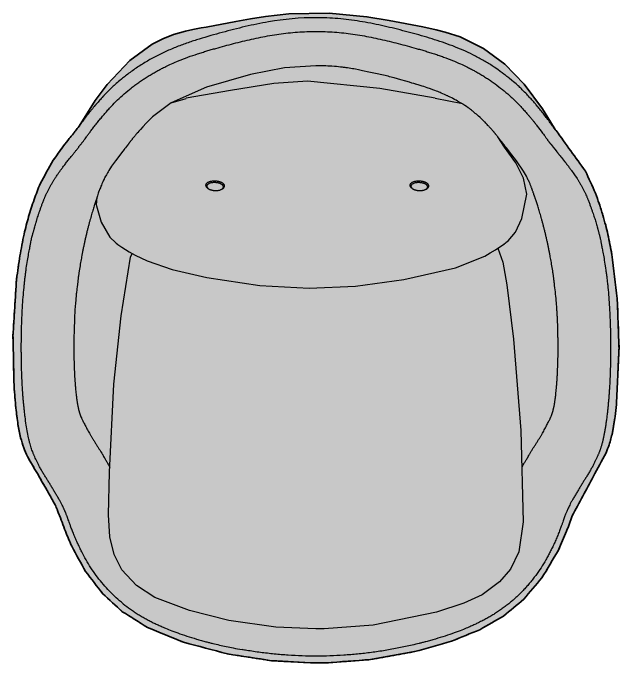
# Model space of a CAD drawing. Header units: millimetres. Extents: x 0 to 2534, y -1316 to 931.
# Drawn here: x 1536 to 2381, y -1225 to -319 of the extents above; entities that cross this region are included whole.
import ezdxf

# ---------------------------------------------------------------- set-up
doc = ezdxf.new("R2010")
doc.units = ezdxf.units.MM
doc.layers.add('Blocks', color=7, linetype='Continuous')
doc.layers.add('Blocks$Fill', color=7, linetype='Continuous', true_color=0xffffff)
doc.layers.add('Blocks$Inner', color=7, linetype='Continuous', lineweight=25, true_color=0x007f00)
doc.layers.add('Blocks$Outline', color=7, linetype='Continuous', lineweight=35, true_color=0xff3f3f)

# ---------------------------------------------------------------- blocks, each defined once
blk = doc.blocks.new('Fri Top')
at = {"layer": 'Blocks$Fill'}
blk.add_hatch(color=256, dxfattribs=at).paths.add_polyline_path([(-1.41, 739.61), (-19.01, 768.29), (-44.66, 802.86), (-71.94, 830.61), (-101.34, 852.31), (-134.01, 868.48), (-154.87, 875.32), (-167.37, 878.57), (-186.12, 882.67), (-233.08, 891.58), (-263.97, 896.73), (-316.86, 901.88), (-373.02, 900.68), (-405.6, 896.89), (-426.46, 893.54), (-495.25, 881.02), (-506.83, 878.74), (-516.97, 876.43), (-533.71, 871.69), (-548.45, 866.1), (-563.26, 858.62), (-594.72, 835.73), (-626.24, 802.4), (-643.11, 780.08), (-665.4, 744.13), (-687.07, 716.53), (-701.45, 696.54), (-719.62, 664), (-728.11, 641.75), (-732.07, 629.88), (-735.68, 618.11), (-738.94, 606.34), (-742.09, 593.42), (-747.94, 563.61), (-752.53, 530.92), (-757.46, 452.04), (-756.02, 381.1), (-753.57, 350.98), (-750.53, 328.1), (-746.82, 309.95), (-742.54, 295.87), (-737.25, 283.59), (-709.67, 236.2), (-698.63, 216.22), (-695.71, 209.48), (-693.79, 204.5), (-684.47, 179.43), (-675.63, 158.64), (-656.25, 123.37), (-632.32, 92.47), (-605.04, 67.44), (-569.98, 45.44), (-519.65, 24.8), (-458.54, 8.63), (-397.24, -0.89), (-335.1, -4.09), (-321.47, -3.94), (-259.21, 0.68), (-197.56, 11.73), (-145.92, 26.36), (-106.46, 42.34), (-73.61, 61.29), (-45.32, 84.68), (-20.03, 114.39), (2.96, 153.35), (14.36, 179.59), (22.28, 200.91), (51.7, 256.09), (69.43, 288.66), (73.84, 299.98), (78.25, 316.7), (82.12, 339.66), (83.93, 355.85), (87.45, 434.93), (84.98, 503.9), (77.52, 565.3), (72.01, 593.18), (68.86, 606.15), (64.96, 620.14), (59.89, 636.16), (54.8, 650.68), (40.62, 681.56), (-0.11, 737.89)], flags=0)
at = {"layer": 'Blocks$Inner'}
for p, q in [((-537.04, 776.57), (-516.07, 782.94)), ((-486.96, 658.47), (-485.74, 657.47)), ((-466, 656.53), (-464.69, 657.41)), ((-202.23, 658.47), (-201.01, 657.47)), ((-181.28, 656.53), (-179.97, 657.41))]:
    blk.add_line(p, q, dxfattribs=at)
for points in [[(-665.4, 744.13), (-643.11, 780.08), (-626.24, 802.4), (-594.72, 835.73), (-563.26, 858.62), (-548.45, 866.1), (-533.71, 871.69), (-516.97, 876.43), (-506.83, 878.74), (-495.25, 881.02), (-487.94, 882.34), (-446.58, 889.89), (-426.46, 893.54), (-405.6, 896.89), (-373.02, 900.68), (-316.86, 901.88), (-263.97, 896.73), (-233.08, 891.58), (-186.12, 882.67), (-167.37, 878.57), (-154.87, 875.32), (-134.01, 868.48), (-101.34, 852.31), (-71.94, 830.61), (-44.66, 802.86), (-19.01, 768.29), (-8.01, 750.22), (-1.41, 739.61)], [(-335.09, 828.43), (-378.76, 825.35), (-426.28, 816.06), (-487.45, 798.51), (-537.04, 776.57), (-562.92, 757.11), (-565.45, 754.78)], [(-168.75, 782.95), (-245.99, 796.69), (-346.97, 806.95), (-393.99, 803.55), (-454.41, 793.88), (-516.05, 782.95)], [(-130.4, 775.02), (-130.75, 775.12), (-168.65, 782.93)], [(-72.24, 580.36), (-72.15, 580.41), (-72.07, 580.47), (-71.99, 580.53), (-71.91, 580.59), (-71.76, 580.69), (-71.63, 580.79), (-71.39, 580.97), (-70.94, 581.3), (-70.14, 581.91), (-67.29, 584.33), (-57.06, 596.6), (-48.1, 615.41), (-41.08, 649.42), (-45.48, 671.6), (-56.5, 692.92), (-72.14, 714.89), (-81.47, 729.22)], [(-602.12, 712.14), (-604.96, 708.64), (-614.28, 696.32), (-614.72, 695.77), (-620.05, 688.38), (-623.91, 682.42), (-624.51, 681.42)], [(-45.63, 681.39), (-55.33, 695.6), (-55.66, 696.03), (-65.15, 708.54), (-69.03, 713.34)], [(-641.14, 633.07), (-634.59, 610.42), (-622.3, 589.28), (-614.25, 581.58), (-613.86, 581.29), (-613.57, 581.08), (-613.47, 581.01), (-613.38, 580.95), (-613.3, 580.89), (-613.23, 580.84), (-613.11, 580.75), (-613.02, 580.69), (-612.87, 580.58), (-612.69, 580.45), (-612.54, 580.35)], [(-612.56, 580.36), (-605.62, 575.52), (-595.68, 569.14), (-587.35, 564.35), (-570.61, 556.22), (-535.62, 544.34), (-487.05, 533.23), (-413.18, 522.01), (-344.48, 518.29), (-279.91, 521.2), (-212.36, 530.46), (-140.74, 546.72), (-99.67, 563.15), (-91.99, 567.42), (-84.53, 571.99), (-77.12, 576.93), (-72.23, 580.36)], [(-81.42, 574.03), (-74.67, 554.77), (-69.04, 523.02), (-59.67, 447.41), (-49.61, 319.79), (-46.09, 192.87), (-52.36, 150.8), (-63.82, 126.87), (-79.39, 108.93), (-103.23, 90.99), (-128.68, 79.14), (-166.86, 66.67), (-255.27, 48.59), (-323.51, 43.59), (-335.09, 43.45), (-391.12, 46.02), (-456.47, 54.94), (-511.58, 69.19), (-559.59, 86.97), (-585.31, 104), (-605.72, 125.89), (-616.51, 146.93), (-622.41, 171.57), (-624.14, 202.2), (-622.84, 262.1), (-616.75, 384.67), (-606.73, 479.86), (-593.74, 561.47), (-591.39, 566.66)]]:
    blk.add_lwpolyline(points, dxfattribs=at)
for points, knots in [([(-335.08, 895.32), (-357.22, 895.36), (-390.38, 892.14), (-433.78, 883.13), (-460.51, 876.27), (-481.86, 870.34), (-497.79, 865.61), (-513.47, 860.52), (-528.96, 854.81), (-544.36, 848.32), (-559.36, 841.02), (-573.72, 832.91), (-587.55, 823.98), (-598.31, 816.1), (-604.4, 811.26), (-606.19, 809.8)], [57.2049065, 57.2049065, 57.2049065, 57.2049065, 57.3715732, 57.4549065, 57.5382398, 57.5799065, 57.6215732, 57.6632398, 57.7049065, 57.7465732, 57.7882398, 57.8299065, 57.8715732, 57.9132398, 57.9308688, 57.9308688, 57.9308688, 57.9308688]), ([(-86.39, 826.32), (-90.62, 829.14), (-99.25, 834.56), (-112.67, 841.96), (-126.47, 848.61), (-140.67, 854.59), (-159.93, 861.75), (-184.15, 869.25), (-213.86, 877.38), (-243.59, 884.69), (-273.87, 890.61), (-304.34, 894.42), (-324.84, 895.32), (-335.08, 895.32)], [57.0531208, 57.0531208, 57.0531208, 57.0531208, 57.0620494, 57.0709779, 57.0799065, 57.0888351, 57.0977637, 57.1156208, 57.1334779, 57.1513351, 57.1691922, 57.1870494, 57.2049065, 57.2049065, 57.2049065, 57.2049065]), ([(-606.38, 80.52), (-609.68, 83.26), (-616.13, 88.97), (-625.21, 98.18), (-633.65, 107.8), (-641.54, 117.91), (-648.92, 128.59), (-655.7, 139.69), (-660.72, 149.01), (-663.99, 155.64), (-665.82, 159.5), (-667.17, 162.41), (-668.53, 165.43), (-670.39, 169.67), (-672.67, 175.12), (-675.15, 181.34), (-677.17, 186.66), (-678.66, 190.73), (-679.85, 194.06), (-680.69, 196.46), (-681.34, 198.28), (-681.85, 199.67), (-682.34, 200.96), (-682.91, 202.41), (-683.56, 203.98), (-684.23, 205.59), (-684.86, 207.06), (-685.4, 208.34), (-685.94, 209.63), (-686.63, 211.2), (-687.5, 213.19), (-688.8, 215.92), (-690.53, 219.27), (-692.86, 223.42), (-695.55, 227.93), (-697.88, 231.85), (-699.71, 234.93), (-701.03, 237.14), (-702.33, 239.32), (-704.09, 242.25), (-706.31, 245.89), (-708.53, 249.49), (-710.29, 252.33), (-711.6, 254.42), (-712.92, 256.56), (-714.76, 259.55), (-717.09, 263.43), (-719.32, 267.33), (-720.95, 270.32), (-722.43, 273.14), (-724.03, 276.38), (-725.69, 279.92), (-726.93, 282.63), (-727.87, 284.76), (-728.58, 286.38), (-729.26, 288), (-730.1, 290.09), (-731.05, 292.65), (-732.12, 295.81), (-733.19, 299.36), (-734.28, 303.39), (-735.66, 309.08), (-737.29, 316.91), (-739.08, 327.48), (-740.38, 337.01), (-741.3, 344.83), (-741.95, 350.8), (-742.45, 355.8), (-742.82, 359.79), (-743.08, 362.79), (-743.32, 365.67), (-743.6, 369.25), (-743.93, 373.56), (-744.24, 378.24), (-744.5, 382.57), (-744.7, 386.25), (-744.89, 390.29), (-745.14, 395.98), (-745.41, 403.71), (-745.62, 412.21), (-745.74, 419.46), (-745.81, 425.08), (-745.86, 431.02), (-745.87, 439.45), (-745.78, 450.65), (-745.54, 462.22), (-745.24, 471.41), (-744.97, 478.13), (-744.64, 484.86), (-744.13, 494.09), (-743.33, 505.76), (-742.33, 517.1), (-741.44, 525.67), (-740.76, 531.72), (-740.05, 537.53), (-739.02, 545.19), (-737.66, 554.32), (-736, 564.13), (-734.47, 572.38), (-733.32, 578.45), (-732.49, 582.87), (-731.92, 585.8), (-731.45, 587.99), (-731.06, 589.69), (-730.66, 591.27), (-730.18, 592.99), (-729.62, 594.75), (-729.07, 596.44), (-728.59, 598.01), (-728.2, 599.37), (-727.78, 600.87), (-727.24, 602.89), (-726.54, 605.53), (-725.79, 608.3), (-725.14, 610.57), (-724.62, 612.34), (-724.1, 614.03), (-723.45, 616.12), (-722.79, 618.18), (-722.06, 620.41), (-721.46, 622.21), (-720.8, 624.16), (-720.07, 626.32), (-719.31, 628.51), (-718.32, 631.28), (-717.32, 634.03), (-716.27, 636.86), (-715.44, 639.05), (-714.69, 640.98), (-714.03, 642.63), (-713.51, 643.9), (-712.93, 645.29), (-712.05, 647.31), (-710.8, 650.1), (-709.07, 653.7), (-707.15, 657.44), (-705.1, 661.18), (-702.98, 664.82), (-701.25, 667.64), (-699.95, 669.7), (-699.04, 671.12), (-698.2, 672.4), (-697.16, 673.98), (-695.98, 675.72), (-694.68, 677.64), (-693.42, 679.48), (-692.23, 681.2), (-691.1, 682.77), (-689.92, 684.37), (-688.57, 686.18), (-687.02, 688.24), (-684.8, 691.15), (-681.79, 694.98), (-678.69, 698.85), (-676.32, 701.8), (-674.68, 703.83), (-673.23, 705.65), (-671.91, 707.31), (-670.72, 708.82), (-669.64, 710.21), (-668.66, 711.47), (-667.72, 712.67), (-666.82, 713.83), (-665.89, 715.03), (-665.02, 716.14), (-664.08, 717.33), (-663.13, 718.49), (-662.24, 719.59), (-661.39, 720.67), (-660.62, 721.67), (-659.77, 722.81), (-658.63, 724.36), (-657.09, 726.48), (-654.97, 729.39), (-652.45, 732.81), (-649.31, 737), (-645.65, 741.82), (-642.38, 746.07), (-639.72, 749.43), (-637.1, 752.67), (-633.73, 756.69), (-629.47, 761.7), (-625.1, 766.72), (-619.22, 773.23), (-611.85, 780.78), (-602.53, 789.25), (-594.24, 796.04), (-587.43, 801.22), (-582.23, 804.99), (-577.01, 808.59), (-571.76, 812.04), (-567.28, 814.84), (-563.6, 817.04), (-560.74, 818.7), (-557.98, 820.26), (-554.56, 822.14), (-550.37, 824.36), (-544.55, 827.29), (-536.92, 830.89), (-526.31, 835.46), (-513.66, 840.36), (-502.41, 844.21), (-493.52, 847.03), (-487.14, 848.99), (-480.95, 850.81), (-472.65, 853.2), (-462.3, 856.06), (-449.84, 859.37), (-433.15, 863.56), (-412.13, 868.29), (-386.66, 872.75), (-360.94, 875.58), (-343.7, 876.24), (-335.08, 876.23)], [-0.8571409, -0.8571409, -0.8571409, -0.8571409, -0.8469388, -0.8367347, -0.8265306, -0.8163265, -0.8061224, -0.7959184, -0.7857143, -0.7806122, -0.7780612, -0.7755102, -0.7729592, -0.7704082, -0.7653061, -0.7602041, -0.755102, -0.75, -0.744898, -0.7397959, -0.7372449, -0.7346939, -0.7321429, -0.7295918, -0.7244898, -0.7193878, -0.7168367, -0.7142857, -0.7117347, -0.7091837, -0.7040816, -0.6989796, -0.6938776, -0.6887755, -0.6836735, -0.6785714, -0.6760204, -0.6734694, -0.6709184, -0.6683673, -0.6632653, -0.6581633, -0.6556122, -0.6530612, -0.6505102, -0.6479592, -0.6428571, -0.6377551, -0.6352041, -0.6326531, -0.627551, -0.622449, -0.6173469, -0.6147959, -0.6122449, -0.6096939, -0.6071429, -0.6020408, -0.5969388, -0.5918367, -0.5867347, -0.5816327, -0.5714286, -0.5612245, -0.5510204, -0.5459184, -0.5408163, -0.5357143, -0.5331633, -0.5306122, -0.5280612, -0.5255102, -0.5204082, -0.5153061, -0.5127551, -0.5102041, -0.5076531, -0.505102, -0.5, -0.494898, -0.4923469, -0.4897959, -0.4872449, -0.4846939, -0.4795918, -0.4744898, -0.4719388, -0.4693878, -0.4668367, -0.4642857, -0.4591837, -0.4540816, -0.4515306, -0.4489796, -0.4464286, -0.4438776, -0.4387755, -0.4336735, -0.4285714, -0.4234694, -0.4183673, -0.4132653, -0.4107143, -0.4081633, -0.4056122, -0.4030612, -0.3979592, -0.3928571, -0.3903061, -0.3877551, -0.3852041, -0.3826531, -0.377551, -0.372449, -0.369898, -0.3673469, -0.3647959, -0.3622449, -0.3571429, -0.3545918, -0.3520408, -0.3494898, -0.3469388, -0.3443878, -0.3418367, -0.3367347, -0.3341837, -0.3316327, -0.3290816, -0.3278061, -0.3265306, -0.3252551, -0.3239796, -0.3214286, -0.3188776, -0.3163265, -0.3137755, -0.3112245, -0.3086735, -0.307398, -0.3061224, -0.3048469, -0.3035714, -0.3010204, -0.2984694, -0.2959184, -0.2933673, -0.2908163, -0.2882653, -0.2857143, -0.2831633, -0.2806122, -0.2755102, -0.2704082, -0.2678571, -0.2653061, -0.2627551, -0.2602041, -0.2576531, -0.255102, -0.252551, -0.25, -0.247449, -0.244898, -0.2423469, -0.2397959, -0.2346939, -0.2295918, -0.2270408, -0.2244898, -0.2219388, -0.2193878, -0.2142857, -0.2091837, -0.2040816, -0.1989796, -0.1938776, -0.1887755, -0.1862245, -0.1836735, -0.1785714, -0.1734694, -0.1683673, -0.1632653, -0.1530612, -0.1428571, -0.1326531, -0.127551, -0.122449, -0.1173469, -0.1122449, -0.1071429, -0.1045918, -0.1020408, -0.0994898, -0.0969388, -0.0918367, -0.0867347, -0.0816327, -0.0765306, -0.0714286, -0.0663265, -0.0637755, -0.0612245, -0.0586735, -0.0561224, -0.0510204, -0.0459184, -0.0408163, -0.0306122, -0.0204082, -0.0102041, 0, 0, 0, 0]), ([(-335.08, 876.23), (-326.47, 876.21), (-309.23, 875.56), (-283.5, 872.7), (-262.3, 868.98), (-245.45, 865.4), (-232.83, 862.45), (-220.36, 859.32), (-207.98, 856.05), (-197.57, 853.19), (-189.22, 850.8), (-183.01, 848.96), (-176.61, 847.01), (-169.99, 844.91), (-163.49, 842.74), (-155.04, 839.77), (-144.62, 835.78), (-133.14, 830.84), (-125.16, 827.06), (-119.41, 824.15), (-115.39, 822.01), (-112.11, 820.2), (-109.43, 818.68), (-106.63, 817.05), (-103.02, 814.89), (-98.55, 812.11), (-93.23, 808.62), (-86.16, 803.72), (-79.22, 798.54), (-72.58, 793.22), (-67.79, 789.18), (-62.91, 784.84), (-58.05, 780.26), (-53.69, 775.91), (-50.12, 772.15), (-47.55, 769.35), (-45.5, 767.06), (-43.34, 764.62), (-41.06, 762), (-39.05, 759.66), (-37.41, 757.74), (-36.17, 756.27), (-34.98, 754.86), (-34.07, 753.78), (-33.24, 752.77), (-32.42, 751.78), (-31.68, 750.89), (-31.01, 750.06), (-30.34, 749.24), (-29.64, 748.36), (-28.92, 747.45), (-27.98, 746.27), (-26.57, 744.46), (-25.26, 742.75), (-24.62, 741.92)], [0, 0, 0, 0, 0.0102041, 0.0204082, 0.0306122, 0.0357143, 0.0408163, 0.0459184, 0.0510204, 0.0561224, 0.0586735, 0.0612245, 0.0637755, 0.0663265, 0.0688776, 0.0714286, 0.0765306, 0.0816327, 0.0867347, 0.0918367, 0.0969388, 0.0994898, 0.1020408, 0.1045918, 0.1071429, 0.1122449, 0.1173469, 0.122449, 0.1326531, 0.1377551, 0.1428571, 0.1479592, 0.1530612, 0.1581633, 0.1632653, 0.1658163, 0.1683673, 0.1709184, 0.1734694, 0.1760204, 0.1772959, 0.1785714, 0.1798469, 0.1811224, 0.182398, 0.1836735, 0.184949, 0.1862245, 0.1875, 0.1887755, 0.190051, 0.1913265, 0.1938776, 0.196092, 0.196092, 0.196092, 0.196092]), ([(-288.64, 824.92), (-292.3, 825.44), (-295.73, 825.91), (-302.59, 826.73), (-307.87, 827.3), (-312.94, 827.64)], [0.923643477, 0.923643477, 0.923643477, 0.923643477, 0.925885146, 0.928544721, 0.933414892, 0.933414892, 0.933414892, 0.933414892]), ([(-234.55, 813.63), (-280.56, 823.65), (-283.87, 824.2), (-287.18, 824.7), (-288.64, 824.92)], [0.918903834, 0.918903834, 0.918903834, 0.918903834, 0.921563409, 0.923643477, 0.923643477, 0.923643477, 0.923643477]), ([(-65.78, 811.05), (-67.08, 812.09), (-69.73, 814.18), (-72.42, 816.23), (-86.39, 826.32)], [57.04716256, 57.04716256, 57.04716256, 57.04716256, 57.05010949, 57.0531208, 57.0531208, 57.0531208, 57.0531208]), ([(-606.19, 809.8), (-609.46, 807.1), (-613.47, 803.69), (-617.38, 800.14), (-619.32, 798.31)], [57.93086875, 57.93086875, 57.93086875, 57.93086875, 57.95076637, 57.97107442, 57.97107442, 57.97107442, 57.97107442]), ([(-179.95, 797.72), (-183.09, 798.76), (-188.38, 800.43), (-195.28, 802.52), (-198.73, 803.55), (-226.01, 811.35)], [0.905806587, 0.905806587, 0.905806587, 0.905806587, 0.910076002, 0.912735576, 0.914645721, 0.914645721, 0.914645721, 0.914645721]), ([(-619.32, 798.31), (-622.5, 795.28), (-625.51, 792.33), (-628.43, 789.3), (-629.93, 787.7)], [57.97107442, 57.97107442, 57.97107442, 57.97107442, 57.98640887, 58.00324396, 58.00324396, 58.00324396, 58.00324396]), ([(-160.3, 790.35), (-162.31, 791.21), (-167.24, 793.24), (-173.05, 795.36), (-179.95, 797.72)], [0.897202214, 0.897202214, 0.897202214, 0.897202214, 0.901060022, 0.905806587, 0.905806587, 0.905806587, 0.905806587]), ([(-46.43, 793.94), (-47.82, 795.32), (-50.95, 798.34), (-54.2, 801.31), (-56.01, 802.93)], [57.037532392, 57.037532392, 57.037532392, 57.037532392, 57.041041154, 57.045332092, 57.045332092, 57.045332092, 57.045332092]), ([(-148.75, 785.04), (-149.6, 785.46), (-150.98, 786.13), (-152.49, 786.84), (-160.3, 790.35)], [0.8931945, 0.8931945, 0.8931945, 0.8931945, 0.895769167, 0.897202214, 0.897202214, 0.897202214, 0.897202214]), ([(-0.11, 737.89), (-4.88, 744.21), (-5.69, 745.29), (-7.98, 748.36), (-11.71, 753.34), (-16.2, 759.29), (-20.8, 765.21), (-24.7, 769.93), (-27.84, 773.65), (-31.05, 777.39), (-35.12, 782.04), (-39.85, 787.23), (-43.02, 790.51), (-46.43, 793.94)], [57, 57, 57, 57, 57.00027346, 57.0025056, 57.00696989, 57.01143417, 57.01589846, 57.02036275, 57.02259489, 57.02482703, 57.02929132, 57.0337556, 57.03753239, 57.03753239, 57.03753239, 57.03753239]), ([(-631.59, 785.84), (-634.3, 782.95), (-637.11, 779.81), (-640.24, 776.18), (-642.3, 773.76), (-642.76, 773.22)], [-0.18788427, -0.18788427, -0.18788427, -0.18788427, -0.17561469, -0.15478136, -0.14870627, -0.14870627, -0.14870627, -0.14870627]), ([(-133.6, 776.88), (-140.17, 780.68), (-141.05, 781.15), (-141.93, 781.61), (-148.75, 785.04)], [0.890095954, 0.890095954, 0.890095954, 0.890095954, 0.892424291, 0.8931945, 0.8931945, 0.8931945, 0.8931945]), ([(-642.76, 773.22), (-644.99, 770.57), (-646.32, 768.97), (-648.43, 766.41), (-651.55, 762.49), (-655.53, 757.29), (-659.59, 751.88), (-662.39, 748.13), (-663.63, 746.48), (-664.07, 745.89), (-664.11, 745.83)], [-0.14870627, -0.14870627, -0.14870627, -0.14870627, -0.14133426, -0.1309176, -0.12050093, -0.0996676, -0.07883426, -0.0684176, -0.06320926, -0.06262671, -0.06262671, -0.06262671, -0.06262671]), ([(-130.96, 775.24), (-131.3, 775.46), (-132.17, 776.01), (-133.05, 776.55), (-133.6, 776.88)], [0.887158994, 0.887158994, 0.887158994, 0.887158994, 0.888297872, 0.890095954, 0.890095954, 0.890095954, 0.890095954]), ([(-111.37, 760.7), (-112.21, 761.42), (-113.61, 762.59), (-122.02, 769.51), (-130.4, 775.02)], [17.029291338, 17.029291338, 17.029291338, 17.029291338, 17.032448235, 17.03453309, 17.03453309, 17.03453309, 17.03453309]), ([(-28.33, 774.14), (-28.11, 773.88), (-27.08, 772.67), (-25.79, 771.15), (-24.78, 769.94), (-24.52, 769.63)], [0.19712442, 0.19712442, 0.19712442, 0.19712442, 0.197727273, 0.2, 0.200792957, 0.200792957, 0.200792957, 0.200792957]), ([(-565.45, 754.78), (-584.35, 734.6), (-584.59, 734.31), (-585.05, 733.74), (-585.82, 732.8), (-586.8, 731.59), (-587.83, 730.34), (-589.04, 728.86), (-590.09, 727.57), (-591.13, 726.28), (-591.96, 725.22), (-592.8, 724.14), (-593.55, 723.13), (-594.27, 722.17), (-594.96, 721.24), (-595.65, 720.33), (-596.23, 719.56), (-596.71, 718.95), (-597.08, 718.47), (-597.39, 718.07), (-597.65, 717.75), (-597.78, 717.58), (-597.85, 717.5)], [6.94374028, 6.94374028, 6.94374028, 6.94374028, 6.94440518, 6.94507007, 6.94639986, 6.94905943, 6.95171901, 6.95437858, 6.95969773, 6.9623573, 6.96501688, 6.96767645, 6.97033603, 6.9729956, 6.97565518, 6.97831475, 6.98097433, 6.98230411, 6.9836339, 6.98496369, 6.98562858, 6.98629347, 6.98629347, 6.98629347, 6.98629347]), ([(-92.53, 742.32), (-94.12, 744.05), (-95.35, 745.38), (-97.3, 747.42), (-99.04, 749.19), (-100.09, 750.24), (-106.21, 756.47), (-111.37, 760.7)], [17.020430791, 17.020430791, 17.020430791, 17.020430791, 17.022561635, 17.025221209, 17.027880784, 17.029210571, 17.029291338, 17.029291338, 17.029291338, 17.029291338]), ([(-81.47, 729.22), (-81.76, 729.57), (-82.36, 730.31), (-83.39, 731.57), (-84.37, 732.77), (-85.14, 733.71), (-85.6, 734.28), (-85.97, 734.72), (-86.34, 735.18), (-86.86, 735.8), (-87.81, 736.94), (-89.67, 739.12), (-91.41, 741.08), (-92.53, 742.32)], [17, 17, 17, 17, 17.00265957, 17.00531915, 17.00797872, 17.00930851, 17.0099734, 17.0106383, 17.01130319, 17.01196809, 17.01329787, 17.01595745, 17.02043079, 17.02043079, 17.02043079, 17.02043079]), ([(-24.62, 741.92), (-18.54, 733.85), (-17.5, 732.45), (-16.12, 730.58), (-14.92, 728.9), (-13.94, 727.54), (-13.42, 726.79), (-13.18, 726.44)], [0.19609198, 0.19609198, 0.19609198, 0.19609198, 0.19757467, 0.20012569, 0.20267671, 0.20522773, 0.20768665, 0.20768665, 0.20768665, 0.20768665]), ([(-69.03, 713.34), (-69.32, 713.7), (-69.88, 714.4), (-70.71, 715.44), (-71.39, 716.3), (-71.86, 716.89), (-72.13, 717.22), (-72.33, 717.47), (-72.53, 717.72), (-72.79, 718.05), (-73.11, 718.45), (-73.47, 718.92), (-73.95, 719.54), (-74.53, 720.3), (-74.99, 720.91), (-81.47, 729.22)], [4.72429023, 4.72429023, 4.72429023, 4.72429023, 4.72694981, 4.72960938, 4.73226895, 4.73359874, 4.73426364, 4.73492853, 4.73559342, 4.73625832, 4.7375881, 4.73891789, 4.74024768, 4.74290725, 4.74556683, 4.74556683, 4.74556683, 4.74556683]), ([(-13.15, 726.41), (-12.9, 726.05), (-12.45, 725.39), (-11.7, 724.33), (-10.99, 723.35), (-10.31, 722.44), (-9.69, 721.61), (-9.09, 720.81), (-8.48, 720.02), (-7.98, 719.38), (-7.63, 718.97), (-7.46, 718.78), (-7.36, 718.67)], [0.21428571, 0.21428571, 0.21428571, 0.21428571, 0.21683673, 0.21938776, 0.22193878, 0.22321429, 0.2244898, 0.22576531, 0.22704082, 0.22959184, 0.23214286, 0.23469388, 0.23469388, 0.23469388, 0.23469388]), ([(-597.85, 717.5), (-602.36, 711.86), (-602.79, 711.34), (-603.36, 710.64), (-603.66, 710.28), (-603.8, 710.11)], [6.986293475, 6.986293475, 6.986293475, 6.986293475, 6.988725613, 6.9900554, 6.991209046, 6.991209046, 6.991209046, 6.991209046]), ([(-7.36, 718.67), (2, 706.95), (2.36, 706.5), (2.95, 705.76), (3.72, 704.8), (4.81, 703.44), (6.01, 701.96), (6.91, 700.84), (11.62, 694.96)], [0.234693878, 0.234693878, 0.234693878, 0.234693878, 0.235275405, 0.236550915, 0.237826426, 0.239101936, 0.241652956, 0.242758954, 0.242758954, 0.242758954, 0.242758954]), ([(11.62, 694.96), (11.72, 694.84), (12.4, 693.98), (13.65, 692.38), (15.3, 690.25), (16.88, 688.19), (18.4, 686.17), (19.79, 684.31), (20.69, 683.09), (21.09, 682.54), (21.17, 682.43)], [0.24275895, 0.24275895, 0.24275895, 0.24275895, 0.24318589, 0.24573692, 0.24828794, 0.25083896, 0.25338998, 0.255941, 0.25849202, 0.25917665, 0.25917665, 0.25917665, 0.25917665]), ([(-624.51, 681.42), (-624.58, 681.37), (-625.23, 680.24), (-625.86, 679.13), (-629.21, 672.89)], [6, 6, 6, 6, 6.002593944, 6.002612838, 6.002612838, 6.002612838, 6.002612838]), ([(-47.71, 268.95), (-47.43, 269.48), (-46.85, 270.58), (-45.69, 272.6), (-44.15, 275.17), (-42.33, 278.21), (-40.58, 281.2), (-39.11, 283.76), (-37.37, 286.77), (-35.36, 290.15), (-33.17, 293.74), (-30.87, 297.43), (-28.52, 301.13), (-26.22, 304.74), (-24.4, 307.63), (-23.03, 309.82), (-22.08, 311.37), (-21.16, 312.9), (-19.93, 314.99), (-18.43, 317.64), (-16.68, 320.8), (-14.46, 324.94), (-12.44, 328.82), (-10.72, 332.21), (-9.59, 334.42), (-8.68, 336.26), (-7.73, 338.3), (-7.1, 339.84), (-6.63, 341.12), (-6.33, 342), (-6.09, 342.72), (-5.89, 343.32), (-5.71, 343.79), (-5.54, 344.26), (-5.34, 344.83), (-5.13, 345.47), (-4.91, 346.17), (-4.73, 346.82), (-4.56, 347.46), (-4.4, 348.13), (-4.22, 348.86), (-4.03, 349.7), (-3.8, 350.63), (-3.51, 351.95), (-3.13, 353.71), (-2.77, 355.55), (-2.49, 357.03), (-2.3, 358.14), (-2.12, 359.19), (-1.9, 360.5), (-1.65, 362.11), (-1.4, 363.92), (-1.18, 365.66), (-0.95, 367.67), (-0.63, 370.61), (-0.21, 374.62), (0.14, 378.28), (0.37, 380.96), (0.5, 382.53), (0.59, 383.71), (0.68, 384.89), (0.79, 386.45), (1, 389.16), (1.23, 392.33), (1.44, 395.79), (1.59, 398.59), (1.71, 401.12), (1.8, 403.3), (1.86, 405.02), (1.92, 406.8), (2.01, 409.2), (2.16, 413.55), (2.38, 420.2), (2.52, 427.56), (2.56, 433.15), (2.55, 436.48), (2.53, 439.04), (2.5, 441.67), (2.46, 445.28), (2.37, 451.82), (2.17, 461.65), (1.83, 471.77), (1.45, 479.84), (1.09, 485.81), (0.67, 491.82), (0, 500.02), (-0.96, 510.29), (-2.04, 520.09), (-2.92, 527.43), (-3.57, 532.58), (-4.24, 537.53), (-5.22, 544.07), (-6.5, 551.87), (-7.77, 558.9), (-8.58, 563.31), (-9.02, 565.66), (-9.34, 567.35), (-9.64, 568.93), (-10.02, 570.92), (-10.65, 574.12), (-11.48, 578.1), (-12.29, 581.79), (-12.97, 584.82), (-13.69, 588), (-14.65, 592.17), (-15.84, 597.12), (-17.05, 601.96), (-18.22, 606.51), (-19.37, 610.83), (-20.53, 615.04), (-21.68, 619.05), (-22.78, 622.83), (-23.85, 626.4), (-24.9, 629.82), (-25.91, 633.05), (-26.89, 636.1), (-27.79, 638.86), (-28.63, 641.4), (-29.32, 643.45), (-29.88, 645.09), (-30.31, 646.36), (-30.73, 647.57), (-31.22, 649.03), (-31.7, 650.41), (-32.23, 651.93), (-32.67, 653.19), (-33.1, 654.38), (-33.49, 655.43), (-33.81, 656.29), (-34.14, 657.18), (-34.58, 658.35), (-35.36, 660.44), (-36.33, 662.93), (-37.48, 665.66), (-38.47, 667.86), (-39.41, 669.85), (-40.25, 671.55), (-40.85, 672.73), (-41.26, 673.51), (-45.63, 681.39)], [0.2979975, 0.2979975, 0.2979975, 0.2979975, 0.3005319, 0.3031915, 0.3085106, 0.3138298, 0.3164894, 0.3191489, 0.3218085, 0.3244681, 0.3271277, 0.3297872, 0.3324468, 0.3351064, 0.337766, 0.3390957, 0.3404255, 0.3417553, 0.3430851, 0.3457447, 0.3484043, 0.3510638, 0.356383, 0.3590426, 0.3617021, 0.3643617, 0.3670213, 0.3723404, 0.375, 0.3776596, 0.3803191, 0.3816489, 0.3829787, 0.3843085, 0.3856383, 0.3882979, 0.3909574, 0.393617, 0.3962766, 0.3989362, 0.4015957, 0.4042553, 0.4069149, 0.4095745, 0.4148936, 0.4202128, 0.4228723, 0.4255319, 0.4281915, 0.4308511, 0.4361702, 0.4414894, 0.4441489, 0.4468085, 0.4521277, 0.4574468, 0.462766, 0.4654255, 0.4667553, 0.4680851, 0.4694149, 0.4707447, 0.4734043, 0.4787234, 0.481383, 0.4840426, 0.4867021, 0.4880319, 0.4893617, 0.4906915, 0.4920213, 0.4946809, 0.5, 0.5053191, 0.5079787, 0.5093085, 0.5106383, 0.5119681, 0.5132979, 0.5159574, 0.5212766, 0.5265957, 0.5292553, 0.5319149, 0.5345745, 0.537234, 0.5425532, 0.5478723, 0.5505319, 0.5531915, 0.5558511, 0.5585106, 0.5638298, 0.5691489, 0.5718085, 0.5731383, 0.5744681, 0.5757979, 0.5771277, 0.5797872, 0.5851064, 0.5904255, 0.5930851, 0.5957447, 0.6010638, 0.606383, 0.6117021, 0.6170213, 0.6223404, 0.6276596, 0.6329787, 0.6382979, 0.643617, 0.6489362, 0.6542553, 0.6595745, 0.6648936, 0.6702128, 0.6755319, 0.6781915, 0.6808511, 0.6835106, 0.6861702, 0.6914894, 0.6941489, 0.6968085, 0.6994681, 0.7007979, 0.7021277, 0.7034574, 0.7047872, 0.7074468, 0.712766, 0.7154255, 0.7180851, 0.7207447, 0.7220745, 0.7234043, 0.7242902, 0.7242902, 0.7242902, 0.7242902]), ([(-629.21, 672.89), (-629.45, 672.43), (-629.9, 671.54), (-630.74, 669.84), (-631.68, 667.86), (-632.67, 665.66), (-633.74, 663.11), (-634.42, 661.39), (-634.82, 660.32)], [6.00261284, 6.00261284, 6.00261284, 6.00261284, 6.00394263, 6.00527241, 6.00793199, 6.01059156, 6.01325114, 6.01788193, 6.01788193, 6.01788193, 6.01788193]), ([(28.91, 671.09), (29.2, 670.63), (29.81, 669.68), (30.81, 668.1), (31.86, 666.41), (33.25, 664.1), (35.02, 661.07), (37.05, 657.37), (38.93, 653.7), (40.64, 650.16), (41.89, 647.38), (42.78, 645.33), (43.37, 643.91), (43.91, 642.59), (44.59, 640.89), (45.37, 638.89), (46.21, 636.65), (46.73, 635.23), (46.99, 634.53)], [0.26006707, 0.26006707, 0.26006707, 0.26006707, 0.26134258, 0.26261809, 0.2638936, 0.26516911, 0.26772014, 0.27027116, 0.27282218, 0.2753732, 0.27792422, 0.27919973, 0.28047524, 0.28175075, 0.28302626, 0.28557728, 0.2881283, 0.29067932, 0.29067932, 0.29067932, 0.29067932]), ([(-639.56, 647.12), (-639.65, 646.87), (-639.87, 646.21), (-640.25, 645.09), (-640.81, 643.45), (-641.5, 641.41), (-642.34, 638.87), (-643.24, 636.1), (-644.21, 633.06), (-645.57, 628.75), (-647.33, 622.94), (-649.2, 616.45), (-650.76, 610.84), (-651.91, 606.52), (-653.08, 601.97), (-654.29, 597.14), (-655.28, 593.01), (-656.05, 589.7), (-656.62, 587.22), (-657.16, 584.83), (-657.84, 581.81), (-658.65, 578.12), (-659.48, 574.14), (-660.11, 570.94), (-660.5, 568.95), (-660.8, 567.37), (-661.11, 565.69), (-661.55, 563.33), (-662.37, 558.93), (-663.64, 551.89), (-664.92, 544.1), (-665.9, 537.56), (-666.35, 534.26), (-666.57, 532.57)], [0.3174839, 0.3174839, 0.3174839, 0.3174839, 0.3191489, 0.3218085, 0.3244681, 0.3297872, 0.3351064, 0.3404255, 0.3457447, 0.3510638, 0.3617021, 0.3723404, 0.3776596, 0.3829787, 0.3882979, 0.393617, 0.3989362, 0.4015957, 0.4042553, 0.4069149, 0.4095745, 0.4148936, 0.4202128, 0.4228723, 0.4242021, 0.4255319, 0.4268617, 0.4281915, 0.4308511, 0.4361702, 0.4414894, 0.4441489, 0.4468085, 0.4468085, 0.4468085, 0.4468085]), ([(-639.64, 646.89), (-639.92, 646.02), (-640.39, 644.29), (-640.87, 641.75), (-641.14, 639.77), (-641.25, 638.62), (-641.4, 635.25), (-641.14, 633.07)], [0.00004273, 0.00004273, 0.00004273, 0.00004273, 0.02777778, 0.05555556, 0.08333333, 0.09722222, 0.09770378, 0.09770378, 0.09770378, 0.09770378]), ([(46.99, 634.53), (48.38, 630.65), (48.67, 629.84), (49.19, 628.36), (49.91, 626.31), (50.6, 624.3), (51.46, 621.8), (52.45, 618.87), (53.52, 615.62), (54.55, 612.35), (55.56, 608.95), (56.49, 605.6), (57.22, 602.92), (57.76, 600.88), (58.17, 599.38), (58.55, 598.01), (59, 596.41), (59.52, 594.66), (60.03, 592.86), (60.47, 591.16), (60.84, 589.65), (61.21, 587.98), (61.69, 585.7), (62.3, 582.56), (63.15, 578.01), (64.23, 572.32), (65.68, 564.62), (67.36, 554.91), (68.8, 545.56), (69.88, 537.65), (70.62, 531.69), (71.32, 525.58), (72.2, 516.99), (73.2, 505.71), (73.99, 494.11), (74.5, 484.89), (74.82, 478.12), (75.1, 471.35), (75.4, 462.15), (75.64, 450.67), (75.75, 437.26), (75.69, 424.89), (75.52, 413.87), (75.27, 403.75), (75, 396.08), (74.75, 390.36), (74.55, 386.23), (74.34, 382.43), (74.08, 377.98), (73.76, 373.24), (73.45, 369.02), (73.18, 365.56), (72.95, 362.78), (72.69, 359.85), (72.34, 356), (71.87, 351.24), (71.22, 345.17), (70.49, 338.93), (69.7, 332.87), (68.88, 327.24), (68.19, 322.94), (67.62, 319.59), (67.16, 317.08), (66.69, 314.62), (66.07, 311.49), (65.28, 307.77), (64.45, 304.22), (63.73, 301.47), (63.16, 299.39), (62.59, 297.49), (62.06, 295.82), (61.54, 294.26), (61, 292.75), (60.43, 291.22), (59.82, 289.66), (59.16, 288.04), (58.44, 286.35), (57.74, 284.77), (57.08, 283.28), (56.37, 281.73), (55.38, 279.57), (54.04, 276.69), (51.95, 272.45), (49.55, 267.96), (46.88, 263.3), (44.58, 259.48), (42.76, 256.53), (41.89, 255.12), (41.45, 254.42)], [0.2906793, 0.2906793, 0.2906793, 0.2906793, 0.2911548, 0.2937058, 0.2962568, 0.2988078, 0.3013588, 0.3064609, 0.3115629, 0.316665, 0.321767, 0.326869, 0.3319711, 0.3345221, 0.3370731, 0.3396241, 0.3421752, 0.3472772, 0.3523792, 0.3549303, 0.3574813, 0.3600323, 0.3625833, 0.3676854, 0.3727874, 0.3778894, 0.3829915, 0.3880935, 0.3931956, 0.3957466, 0.3982976, 0.4008486, 0.4033997, 0.4085017, 0.4136037, 0.4161548, 0.4187058, 0.4212568, 0.4238078, 0.4289099, 0.4340119, 0.4391139, 0.444216, 0.449318, 0.4544201, 0.4569711, 0.4595221, 0.4620731, 0.4646241, 0.4697262, 0.4748282, 0.4773792, 0.4799303, 0.4824813, 0.4850323, 0.4901343, 0.4952364, 0.5003384, 0.5054405, 0.5105425, 0.5156446, 0.5181956, 0.5207466, 0.5232976, 0.5258486, 0.5309507, 0.5360527, 0.5386037, 0.5411548, 0.5437058, 0.5462568, 0.5488078, 0.5513588, 0.5539099, 0.5564609, 0.5590119, 0.5615629, 0.5641139, 0.566665, 0.569216, 0.571767, 0.576869, 0.5819711, 0.5870731, 0.5921752, 0.5972772, 0.5998282, 0.6023792, 0.6023792, 0.6023792, 0.6023792]), ([(-666.57, 532.57), (-668.35, 517.88), (-669.2, 510.17), (-669.96, 502.1), (-670.31, 498)], [0.44680851, 0.44680851, 0.44680851, 0.44680851, 0.45193461, 0.45725376, 0.45725376, 0.45725376, 0.45725376]), ([(-670.31, 498), (-671.06, 488.32), (-671.29, 485.08), (-671.59, 479.92), (-671.78, 475.93), (-672.54, 449.98)], [0.457253755, 0.457253755, 0.457253755, 0.457253755, 0.45890163, 0.461561204, 0.464157979, 0.464157979, 0.464157979, 0.464157979]), ([(-672.54, 449.98), (-672.57, 448.09), (-672.61, 445.3), (-672.65, 441.7), (-672.68, 439.06), (-672.7, 436.5), (-672.7, 433.18), (-672.67, 427.59), (-672.53, 420.22), (-672.31, 413.58), (-672.15, 409.23), (-672.06, 406.82), (-672, 405.04), (-671.94, 403.32), (-671.85, 401.15), (-671.74, 398.61), (-671.58, 395.81), (-671.37, 392.35), (-671.14, 389.18), (-670.94, 386.47), (-670.82, 384.91), (-670.73, 383.73), (-670.64, 382.54), (-670.51, 380.98), (-670.28, 378.3), (-670.07, 376.1), (-669.93, 374.7)], [0.46415798, 0.46415798, 0.46415798, 0.46415798, 0.46680138, 0.46813116, 0.46946095, 0.47079074, 0.47212053, 0.4747801, 0.48009925, 0.4854184, 0.48807797, 0.48940776, 0.49073755, 0.49206733, 0.49339712, 0.4960567, 0.49871627, 0.50137585, 0.50669499, 0.50935457, 0.51068436, 0.51201414, 0.51334393, 0.51467372, 0.51733329, 0.52265244, 0.52265244, 0.52265244, 0.52265244]), ([(-669.93, 374.69), (-669.79, 373.29), (-669.51, 370.62), (-669.19, 367.68), (-668.96, 365.67), (-668.74, 363.93), (-668.49, 362.11), (-668.24, 360.51), (-668.02, 359.2), (-667.84, 358.14), (-667.65, 357.03), (-667.37, 355.55), (-667.15, 354.44), (-667, 353.72)], [0.54256352, 0.54256352, 0.54256352, 0.54256352, 0.54787234, 0.55319149, 0.55585106, 0.55851064, 0.56382979, 0.56914894, 0.57180851, 0.57446809, 0.57712766, 0.57978723, 0.58510638, 0.58510638, 0.58510638, 0.58510638]), ([(-667, 353.69), (-666.85, 352.98), (-666.63, 351.93), (-666.34, 350.63), (-666.12, 349.69), (-665.92, 348.85), (-665.75, 348.13), (-665.58, 347.46), (-665.41, 346.82), (-665.23, 346.17), (-665.01, 345.48), (-664.8, 344.83), (-664.6, 344.26), (-664.43, 343.79), (-664.26, 343.32), (-664.05, 342.72), (-663.81, 342), (-663.51, 341.11), (-663.05, 339.84), (-662.41, 338.29), (-661.47, 336.24), (-660.55, 334.4), (-659.43, 332.18), (-657.71, 328.8), (-655.7, 324.91), (-653.48, 320.77), (-651.73, 317.61), (-650.23, 314.96), (-649, 312.87), (-648.09, 311.34), (-647.13, 309.78), (-645.77, 307.59), (-643.96, 304.7), (-641.66, 301.08), (-639.32, 297.38), (-637.03, 293.72), (-635.59, 291.35), (-634.91, 290.22)], [0.5851894, 0.5851894, 0.5851894, 0.5851894, 0.59042553, 0.59308511, 0.59574468, 0.59840426, 0.60106383, 0.6037234, 0.60638298, 0.60904255, 0.61170213, 0.6143617, 0.61569149, 0.61702128, 0.61835106, 0.61968085, 0.62234043, 0.625, 0.62765957, 0.63297872, 0.6356383, 0.63829787, 0.64095745, 0.64361702, 0.64893617, 0.65159574, 0.65425532, 0.65691489, 0.65824468, 0.65957447, 0.66090426, 0.66223404, 0.66489362, 0.66755319, 0.67021277, 0.67287234, 0.67546477, 0.67546477, 0.67546477, 0.67546477]), ([(-634.91, 290.22), (-633.08, 287.14), (-632.34, 285.89), (-631.08, 283.71), (-629.61, 281.15), (-627.86, 278.16), (-626.05, 275.12), (-624.51, 272.55), (-623.37, 270.55), (-622.8, 269.49), (-622.54, 268.99)], [0.67546477, 0.67546477, 0.67546477, 0.67546477, 0.67591703, 0.6785766, 0.68123618, 0.68389575, 0.6892149, 0.69453405, 0.69719363, 0.69958798, 0.69958798, 0.69958798, 0.69958798]), ([(41.38, 254.32), (40.97, 253.65), (40.12, 252.29), (38.36, 249.49), (36.11, 245.9), (33.86, 242.24), (32.09, 239.32), (30.78, 237.15), (29.46, 234.92), (28.08, 232.6), (26.66, 230.19), (25.23, 227.77), (23.88, 225.49), (22.21, 222.61), (20.33, 219.27), (18.65, 216.01), (17.27, 213.15), (16.14, 210.63), (15.15, 208.31), (14.23, 206.13), (13.41, 204.16), (12.6, 202.15), (11.67, 199.69), (10.67, 196.89), (9.61, 193.89), (8.43, 190.55), (7.01, 186.63), (5.07, 181.51), (2.69, 175.45), (0.38, 169.9), (-1.54, 165.51), (-3.42, 161.32), (-5.73, 156.41), (-8.57, 150.7), (-11.5, 145.15), (-15.58, 137.84), (-21.16, 128.7), (-27.37, 119.7), (-32.65, 112.74), (-36.69, 107.72), (-40.8, 102.91), (-45.09, 98.18), (-49.44, 93.63), (-53.98, 89.17), (-58.78, 84.76), (-63.8, 80.46), (-68.89, 76.4), (-74, 72.57), (-79.21, 68.92), (-84.56, 65.39), (-90, 62.02), (-95.48, 58.83), (-100.16, 56.27), (-103.98, 54.28), (-106.94, 52.78), (-109.78, 51.39), (-113.28, 49.72), (-117.56, 47.77), (-123.49, 45.18), (-131.28, 41.98), (-142.07, 37.89), (-154.9, 33.48), (-166.33, 29.94), (-175.35, 27.36), (-181.32, 25.73), (-186.57, 24.36), (-192.89, 22.76), (-200.73, 20.88), (-210.14, 18.78), (-222.72, 16.18), (-238.63, 13.29), (-257.87, 10.44), (-277.06, 8.23), (-302.63, 6.12), (-322.07, 5.48), (-335.09, 5.48)], [0.6531909, 0.6531909, 0.6531909, 0.6531909, 0.6556122, 0.6581633, 0.6632653, 0.6683673, 0.6709184, 0.6734694, 0.6760204, 0.6785714, 0.6811224, 0.6836735, 0.6862245, 0.6887755, 0.6938776, 0.6989796, 0.7040816, 0.7091837, 0.7142857, 0.7193878, 0.7244898, 0.7295918, 0.7346939, 0.7397959, 0.744898, 0.75, 0.755102, 0.7602041, 0.7653061, 0.7704082, 0.7729592, 0.7755102, 0.7806122, 0.7857143, 0.7908163, 0.7959184, 0.8061224, 0.8163265, 0.8214286, 0.8265306, 0.8316327, 0.8367347, 0.8418367, 0.8469388, 0.8520408, 0.8571429, 0.8622449, 0.8673469, 0.872449, 0.877551, 0.8826531, 0.8877551, 0.8928571, 0.8954082, 0.8979592, 0.9005102, 0.9030612, 0.9081633, 0.9132653, 0.9183673, 0.9234694, 0.9285714, 0.9336735, 0.9362245, 0.9387755, 0.9406888, 0.942602, 0.9464286, 0.9502551, 0.9540816, 0.9617347, 0.9693878, 0.9770408, 0.9846939, 1, 1, 1, 1]), ([(-606.38, 80.52), (-603.07, 77.78), (-597.99, 73.85), (-590.99, 68.93), (-585.62, 65.39), (-580.2, 62.03), (-574.72, 58.84), (-570.04, 56.28), (-566.23, 54.29), (-564.25, 53.29), (-563.28, 52.8)], [0.85714286, 0.85714286, 0.85714286, 0.85714286, 0.86734694, 0.87244898, 0.87755102, 0.88265306, 0.8877551, 0.89285714, 0.89540816, 0.89795677, 0.89795677, 0.89795677, 0.89795677]), ([(-563.28, 52.8), (-562.31, 52.32), (-560.42, 51.39), (-556.91, 49.72), (-552.64, 47.76), (-546.71, 45.18), (-541.52, 43.04), (-538.42, 41.83)], [0.89795918, 0.89795918, 0.89795918, 0.89795918, 0.9005102, 0.90306122, 0.90816327, 0.91326531, 0.91836513, 0.91836513, 0.91836513, 0.91836513]), ([(-538.42, 41.82), (-535.32, 40.61), (-528.1, 37.87), (-515.23, 33.45), (-503.8, 29.92), (-494.81, 27.35), (-490.5, 26.18), (-488.39, 25.61)], [0.91836735, 0.91836735, 0.91836735, 0.91836735, 0.92346939, 0.92857143, 0.93367347, 0.93622449, 0.93877419, 0.93877419, 0.93877419, 0.93877419]), ([(-488.39, 25.61), (-486.8, 25.19), (-483.67, 24.37), (-477.36, 22.78), (-469.5, 20.9), (-460.06, 18.8), (-449.56, 16.63), (-442.16, 15.24), (-437.93, 14.5)], [0.93877551, 0.93877551, 0.93877551, 0.93877551, 0.94068878, 0.94260204, 0.94642857, 0.9502551, 0.95408163, 0.95918214, 0.95918214, 0.95918214, 0.95918214]), ([(-335.09, 5.48), (-348.03, 5.48), (-367.43, 6.12), (-393.18, 8.24), (-412.42, 10.47), (-427.32, 12.67), (-435.8, 14.12), (-437.92, 14.5)], [1, 1, 1, 1, 1.01530612, 1.02295918, 1.03061224, 1.03826531, 1.04081633, 1.04081633, 1.04081633, 1.04081633])]:
    blk.add_open_spline(points, degree=3, knots=knots, dxfattribs=at)
for points, degree in [([(-312.94, 827.64), (-320.25, 828.18), (-327.61, 828.46), (-335.09, 828.43)], 3), ([(-226.01, 811.35), (-228.86, 812.13), (-231.7, 812.89), (-234.55, 813.63)], 3), ([(-56.01, 802.93), (-58.58, 805.05), (-59.37, 805.73), (-65.78, 811.05)], 3), ([(-628.8, 788.8), (-629.74, 787.82), (-630.67, 786.83), (-631.59, 785.84)], 3), ([(-664.11, 745.83), (-670.27, 737.7)], 1), ([(-670.27, 737.7), (-673.31, 733.81)], 1), ([(40.62, 681.56), (-0.11, 737.89)], 1), ([(-678.95, 726.78), (-687.07, 716.53)], 1), ([(-673.31, 733.81), (-678.95, 726.78)], 1), ([(-687.07, 716.53), (-701.45, 696.54)], 1), ([(-701.45, 696.54), (-719.62, 664)], 1), ([(21.17, 682.43), (22.84, 680.07), (22.97, 679.89), (28.91, 671.09)], 3), ([(54.8, 650.68), (40.62, 681.56)], 1), ([(-719.62, 664), (-728.11, 641.75)], 1), ([(-637.32, 654.32), (-638.37, 651.59), (-638.98, 649.42), (-639.57, 647.18)], 3), ([(-634.82, 660.32), (-636.11, 657.4), (-636.77, 655.8), (-637.32, 654.32)], 3), ([(59.89, 636.16), (54.8, 650.68)], 1), ([(-728.11, 641.75), (-732.07, 629.88)], 1), ([(64.96, 620.14), (59.89, 636.16)], 1), ([(-732.07, 629.88), (-735.68, 618.11)], 1), ([(-735.68, 618.11), (-738.94, 606.34)], 1), ([(68.86, 606.15), (64.96, 620.14)], 1), ([(-738.94, 606.34), (-742.09, 593.42)], 1), ([(72.01, 593.18), (68.86, 606.15)], 1), ([(-742.09, 593.42), (-747.94, 563.61)], 1), ([(77.52, 565.3), (72.01, 593.18)], 1), ([(-747.94, 563.61), (-752.53, 530.92)], 1), ([(84.98, 503.9), (77.52, 565.3)], 1), ([(-752.53, 530.92), (-757.46, 452.04)], 1), ([(87.45, 434.93), (84.98, 503.9)], 1), ([(-757.46, 452.04), (-756.02, 381.1)], 1), ([(83.93, 355.85), (87.45, 434.93)], 1), ([(-756.02, 381.1), (-753.57, 350.98)], 1), ([(82.12, 339.66), (83.93, 355.85)], 1), ([(-753.57, 350.98), (-750.53, 328.1)], 1), ([(78.25, 316.7), (82.12, 339.66)], 1), ([(-750.53, 328.1), (-746.82, 309.95)], 1), ([(-746.82, 309.95), (-742.54, 295.87)], 1), ([(73.84, 299.98), (78.25, 316.7)], 1), ([(69.43, 288.66), (73.84, 299.98)], 1), ([(-742.54, 295.87), (-737.25, 283.59)], 1), ([(-737.25, 283.59), (-709.67, 236.2)], 1), ([(51.7, 256.09), (69.43, 288.66)], 1), ([(22.28, 200.91), (51.7, 256.09)], 1), ([(-709.67, 236.2), (-698.63, 216.22)], 1), ([(-698.63, 216.22), (-695.71, 209.48)], 1), ([(-695.71, 209.48), (-693.79, 204.5)], 1), ([(-693.79, 204.5), (-684.47, 179.43)], 1), ([(14.36, 179.59), (22.28, 200.91)], 1), ([(-684.47, 179.43), (-675.63, 158.64)], 1), ([(2.96, 153.35), (14.36, 179.59)], 1), ([(-675.63, 158.64), (-656.25, 123.37)], 1), ([(-20.03, 114.39), (2.96, 153.35)], 1), ([(-656.25, 123.37), (-632.32, 92.47)], 1), ([(-45.32, 84.68), (-20.03, 114.39)], 1), ([(-632.32, 92.47), (-605.04, 67.44)], 1), ([(-73.61, 61.29), (-45.32, 84.68)], 1), ([(-605.04, 67.44), (-569.98, 45.44)], 1), ([(-106.46, 42.34), (-73.61, 61.29)], 1), ([(-569.98, 45.44), (-519.65, 24.8)], 1), ([(-145.92, 26.36), (-106.46, 42.34)], 1), ([(-519.65, 24.8), (-458.54, 8.63)], 1), ([(-197.56, 11.73), (-145.92, 26.36)], 1), ([(-259.21, 0.68), (-197.56, 11.73)], 1), ([(-458.54, 8.63), (-397.24, -0.89)], 1), ([(-321.47, -3.94), (-259.21, 0.68)], 1), ([(-397.24, -0.89), (-335.1, -4.09)], 1), ([(-335.1, -4.09), (-321.47, -3.94)], 1)]:
    blk.add_open_spline(points, degree=degree, dxfattribs=at)
for points, weights, knots in [([(-464, 663.76), (-467.62, 667.14), (-475.37, 667.51), (-488.56, 668.14), (-488.85, 661.91), (-488.94, 660.1), (-486.96, 658.47)], [0.870234394217, 0.804127927295, 1, 0.707106781187, 1, 0.892542145545, 0.863933439806], [3.66192, 3.66192, 3.66192, 4.712389, 4.712389, 6.283185, 6.283185, 6.859485, 6.859485, 6.859485]), ([(-465.39, 662.16), (-468.59, 665.16), (-475.47, 665.48), (-487.16, 666.04), (-487.42, 660.52), (-487.49, 659.08), (-486.07, 657.76)], [0.870234394217, 0.804127927295, 1, 0.707106781187, 1, 0.902978853891, 0.870234394217], [9.945106, 9.945106, 9.945106, 10.995574, 10.995574, 12.566371, 12.566371, 13.086698, 13.086698, 13.086698]), ([(-486.07, 657.76), (-482.87, 654.76), (-475.99, 654.44), (-464.3, 653.88), (-464.04, 659.4), (-463.97, 660.84), (-465.39, 662.16)], [0.870234394217, 0.804127927295, 1, 0.707106781187, 1, 0.902978853891, 0.870234394217], [6.803513, 6.803513, 6.803513, 7.853982, 7.853982, 9.424778, 9.424778, 9.945106, 9.945106, 9.945106]), ([(-464.33, 657.67), (-462.56, 659.02), (-462.48, 660.65), (-462.4, 662.27), (-464, 663.76)], [0.86952466204, 0.901915964462, 1, 0.902978853891, 0.870234394217], [2.615565, 2.615565, 2.615565, 3.141593, 3.141593, 3.66192, 3.66192, 3.66192]), ([(-179.27, 663.76), (-182.89, 667.14), (-190.64, 667.51), (-203.83, 668.14), (-204.13, 661.91), (-204.21, 660.1), (-202.23, 658.47)], [0.870234394217, 0.804127927295, 1, 0.707106781187, 1, 0.892542145545, 0.863933439806], [3.66192, 3.66192, 3.66192, 4.712389, 4.712389, 6.283185, 6.283185, 6.859485, 6.859485, 6.859485]), ([(-180.66, 662.16), (-183.87, 665.16), (-190.74, 665.48), (-202.43, 666.04), (-202.69, 660.52), (-202.76, 659.08), (-201.34, 657.76)], [0.870234394217, 0.804127927295, 1, 0.707106781187, 1, 0.902978853891, 0.870234394217], [9.945106, 9.945106, 9.945106, 10.995574, 10.995574, 12.566371, 12.566371, 13.086698, 13.086698, 13.086698]), ([(-201.34, 657.76), (-198.14, 654.76), (-191.26, 654.44), (-179.58, 653.88), (-179.31, 659.4), (-179.25, 660.84), (-180.66, 662.16)], [0.870234394217, 0.804127927295, 1, 0.707106781187, 1, 0.902978853891, 0.870234394217], [6.803513, 6.803513, 6.803513, 7.853982, 7.853982, 9.424778, 9.424778, 9.945106, 9.945106, 9.945106]), ([(-179.6, 657.67), (-177.83, 659.02), (-177.75, 660.65), (-177.68, 662.27), (-179.27, 663.76)], [0.86952466204, 0.901915964462, 1, 0.902978853891, 0.870234394217], [2.615565, 2.615565, 2.615565, 3.141593, 3.141593, 3.66192, 3.66192, 3.66192])]:
    blk.add_rational_spline(points, weights, degree=2, knots=knots, dxfattribs=at)
for points in [[(-465.52, 656.92), (-464.86, 657.27), (-464.33, 657.67)], [(-180.79, 656.92), (-180.13, 657.27), (-179.6, 657.67)]]:
    blk.add_rational_spline(points, [0.856377087823, 0.860268897643, 0.86952466204], degree=2, dxfattribs=at)
at = {"layer": 'Blocks$Outline'}
blk.add_lwpolyline([(-1.41, 739.61), (-8.01, 750.22), (-19.01, 768.29), (-44.66, 802.86), (-71.94, 830.61), (-101.34, 852.31), (-134.01, 868.48), (-154.87, 875.32), (-167.37, 878.57), (-186.12, 882.67), (-233.08, 891.58), (-263.97, 896.73), (-316.86, 901.88), (-373.02, 900.68), (-405.6, 896.89), (-426.46, 893.54), (-446.58, 889.89), (-487.94, 882.34), (-495.25, 881.02), (-506.83, 878.74), (-516.97, 876.43), (-533.71, 871.69), (-548.45, 866.1), (-563.26, 858.62), (-594.72, 835.73), (-626.24, 802.4), (-643.11, 780.08), (-665.4, 744.13)], dxfattribs=at)
blk.add_open_spline([(-665.4, 744.13), (-667.02, 741.98), (-668.65, 739.84), (-670.27, 737.7), (-671.28, 736.4), (-672.3, 735.11), (-673.31, 733.81), (-675.19, 731.47), (-677.07, 729.12), (-678.95, 726.78), (-681.66, 723.36), (-684.36, 719.94), (-687.07, 716.53), (-691.86, 709.86), (-696.66, 703.2), (-701.45, 696.54), (-707.51, 685.69), (-713.56, 674.85), (-719.62, 664), (-722.45, 656.58), (-725.28, 649.17), (-728.11, 641.75), (-729.43, 637.79), (-730.75, 633.84), (-732.07, 629.88), (-733.28, 625.96), (-734.48, 622.04), (-735.68, 618.11), (-736.77, 614.19), (-737.85, 610.27), (-738.94, 606.34), (-739.99, 602.03), (-741.04, 597.73), (-742.09, 593.42), (-744.04, 583.48), (-745.99, 573.55), (-747.94, 563.61), (-749.47, 552.71), (-751, 541.81), (-752.53, 530.92), (-754.18, 504.63), (-755.82, 478.34), (-757.46, 452.04), (-756.98, 428.4), (-756.5, 404.75), (-756.02, 381.1), (-755.2, 371.06), (-754.38, 361.02), (-753.57, 350.98), (-752.56, 343.35), (-751.54, 335.72), (-750.53, 328.1), (-749.29, 322.05), (-748.06, 316), (-746.82, 309.95), (-745.39, 305.26), (-743.97, 300.56), (-742.54, 295.87), (-740.78, 291.78), (-739.01, 287.68), (-737.25, 283.59), (-728.06, 267.79), (-718.87, 252), (-709.67, 236.2), (-705.99, 229.54), (-702.31, 222.88), (-698.63, 216.22), (-697.65, 213.97), (-696.68, 211.73), (-695.71, 209.48), (-695.07, 207.82), (-694.43, 206.16), (-693.79, 204.5), (-690.68, 196.15), (-687.58, 187.79), (-684.47, 179.43), (-681.52, 172.5), (-678.58, 165.57), (-675.63, 158.64), (-669.17, 146.88), (-662.71, 135.13), (-656.25, 123.37), (-648.27, 113.07), (-640.29, 102.77), (-632.32, 92.47), (-623.22, 84.12), (-614.13, 75.78), (-605.04, 67.44), (-593.35, 60.11), (-581.67, 52.78), (-569.98, 45.44), (-553.2, 38.56), (-536.43, 31.68), (-519.65, 24.8), (-499.28, 19.41), (-478.91, 14.02), (-458.54, 8.63), (-438.11, 5.46), (-417.67, 2.29), (-397.24, -0.89), (-376.52, -1.96), (-355.81, -3.02), (-335.1, -4.09), (-330.56, -4.04), (-326.01, -3.99), (-321.47, -3.94), (-300.72, -2.4), (-279.97, -0.86), (-259.21, 0.68), (-238.66, 4.36), (-218.11, 8.04), (-197.56, 11.73), (-180.34, 16.6), (-163.13, 21.48), (-145.92, 26.36), (-132.77, 31.68), (-119.61, 37.01), (-106.46, 42.34), (-95.51, 48.65), (-84.56, 54.97), (-73.61, 61.29), (-64.18, 69.09), (-54.75, 76.88), (-45.32, 84.68), (-36.89, 94.58), (-28.46, 104.49), (-20.03, 114.39), (-12.37, 127.38), (-4.7, 140.37), (2.96, 153.35), (6.76, 162.1), (10.56, 170.84), (14.36, 179.59), (17, 186.69), (19.64, 193.8), (22.28, 200.91), (32.09, 219.3), (41.89, 237.69), (51.7, 256.09), (57.61, 266.94), (63.52, 277.8), (69.43, 288.66), (70.9, 292.43), (72.37, 296.2), (73.84, 299.98), (75.31, 305.55), (76.78, 311.13), (78.25, 316.7), (79.54, 324.36), (80.83, 332.01), (82.12, 339.66), (82.72, 345.06), (83.32, 350.45), (83.93, 355.85), (85.1, 382.21), (86.27, 408.57), (87.45, 434.93), (86.62, 457.92), (85.8, 480.91), (84.98, 503.9), (82.49, 524.37), (80, 544.84), (77.52, 565.3), (75.68, 574.59), (73.85, 583.89), (72.01, 593.18), (70.96, 597.5), (69.91, 601.82), (68.86, 606.15), (67.56, 610.81), (66.26, 615.47), (64.96, 620.14), (63.27, 625.48), (61.58, 630.82), (59.89, 636.16), (58.19, 641), (56.49, 645.84), (54.8, 650.68), (50.07, 660.98), (45.35, 671.27), (40.62, 681.56), (27.04, 700.34), (13.46, 719.11), (-0.11, 737.89), (-0.59, 738.52), (-1.02, 739.09), (-1.41, 739.61)], degree=3, knots=[-3.790888, -3.790888, -3.790888, -3.790888, -3, -3, -3, -2, -2, -2, -1, -1, -1, 0, 0, 0, 1, 1, 1, 2, 2, 2, 3, 3, 3, 4, 4, 4, 5, 5, 5, 6, 6, 6, 7, 7, 7, 8, 8, 8, 9, 9, 9, 10, 10, 10, 11, 11, 11, 12, 12, 12, 13, 13, 13, 14, 14, 14, 15, 15, 15, 16, 16, 16, 17, 17, 17, 18, 18, 18, 19, 19, 19, 20, 20, 20, 21, 21, 21, 22, 22, 22, 23, 23, 23, 24, 24, 24, 25, 25, 25, 26, 26, 26, 27, 27, 27, 28, 28, 28, 29, 29, 29, 30, 30, 30, 31, 31, 31, 32, 32, 32, 33, 33, 33, 34, 34, 34, 35, 35, 35, 36, 36, 36, 37, 37, 37, 38, 38, 38, 39, 39, 39, 40, 40, 40, 41, 41, 41, 42, 42, 42, 43, 43, 43, 44, 44, 44, 45, 45, 45, 46, 46, 46, 47, 47, 47, 48, 48, 48, 49, 49, 49, 50, 50, 50, 51, 51, 51, 52, 52, 52, 53, 53, 53, 54, 54, 54, 55, 55, 55, 56, 56, 56, 57, 57, 57, 57.000027, 57.000027, 57.000027, 57.000027], dxfattribs=at)

msp = doc.modelspace()

# ---------------------------------------------------------------- block references
at = {"layer": 'Blocks'}
msp.add_blockref('Fri Top', (2293.39, -1220.65), dxfattribs=at)

doc.saveas('drawing.dxf')
